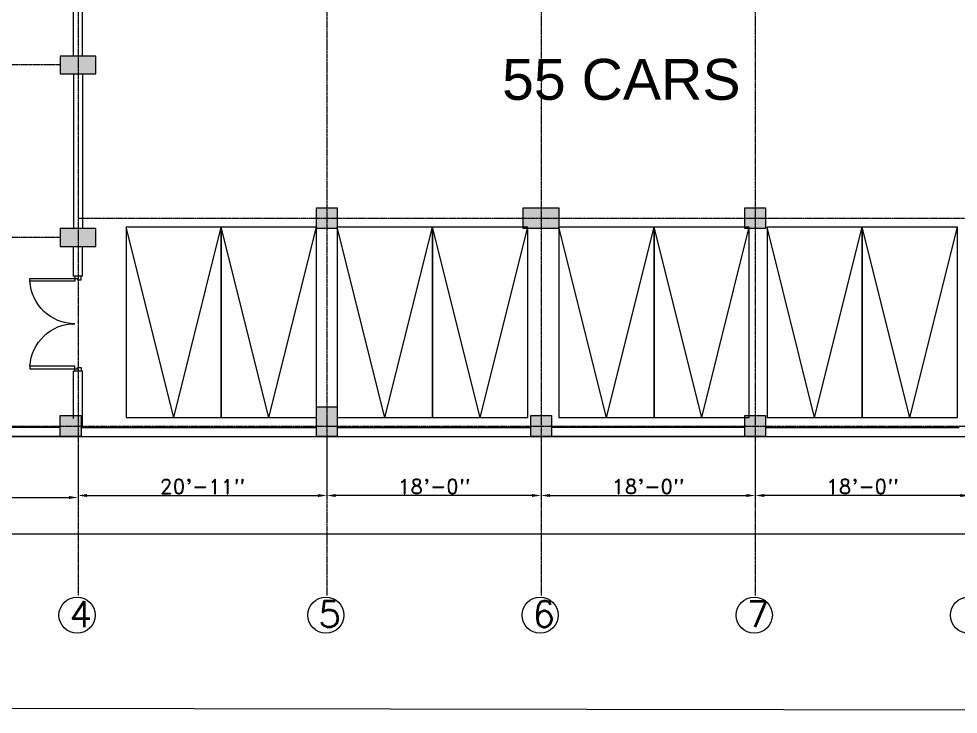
# Model space of a CAD drawing. Header units: inches. Extents: x -110725 to 51121, y 8404 to 44825.
# Drawn here: x -57237 to -56289, y 20283 to 20985 of the extents above; entities that cross this region are included whole.
import ezdxf

# ---------------------------------------------------------------- set-up
doc = ezdxf.new("R2010")
doc.units = ezdxf.units.IN
doc.header["$LTSCALE"] = 0.1
doc.header["$MEASUREMENT"] = 0
doc.linetypes.add('CENTER', pattern=[2, 1.25, -0.25, 0.25, -0.25])
doc.layers.get('0').update_dxf_attribs({"color": 1, "lineweight": 0})
doc.layers.get('Defpoints').update_dxf_attribs({"lineweight": 0})
for name, color, linetype in [('building', 6, 'Continuous'), ('Column Hatch', 7, 'Continuous'), ('COLUMNS', 200, 'Continuous'), ('GF', 1, 'Continuous'), ('GFT', 4, 'Continuous')]:
    doc.layers.add(name, color=color, linetype=linetype)
for name, color, linetype, lineweight in [('CAR', 4, 'Continuous', 0), ('dim', 252, 'Continuous', 0), ('DOOR', 32, 'Continuous', 0), ('GRID', 8, 'CENTER', 0), ('terj block plan', 30, 'Continuous', 0), ('TEXT', 3, 'Continuous', 0)]:
    doc.layers.add(name, color=color, linetype=linetype, lineweight=lineweight)
doc.styles.add('ATIF', font='arial.ttf')
doc.styles.add('ROMAND', font='romand.shx')
doc.dimstyles.new('DIM', dxfattribs={"dimtxt": 15, "dimasz": 9, "dimexe": 0.25, "dimexo": 3, "dimgap": 0.125, "dimtad": 1, "dimdec": 3, "dimzin": 3, "dimdsep": 46, "dimlunit": 4, "dimtxsty": 'ROMAND', "dimcen": 0.125, "dimaunit": 1, "dimadec": 0, "dimazin": 0, "dimtfac": 0.75, "dimtdec": 3, "dimtix": 1, "dimtofl": 0, "dimtmove": 2, "dimatfit": 3, "dimfxl": 1, "dimtolj": 1, "dimtzin": 3, "dimarcsym": 1})

# ---------------------------------------------------------------- blocks, each defined once
blk = doc.blocks.new('*D2922')
at = {"layer": 'Defpoints', "color": 0, "transparency": 16777216}
for p in [(-57422.87, 20557.53), (-57176.87, 20557.53), (-57176.87, 20501.96)]:
    blk.add_point(p, dxfattribs=at)
at = {"layer": 'dim', "color": 0, "lineweight": -2, "transparency": 16777216}
for p, q in [((-57422.87, 20554.53), (-57422.87, 20501.71)), ((-57176.87, 20554.53), (-57176.87, 20501.71)), ((-57413.87, 20501.96), (-57185.87, 20501.96))]:
    blk.add_line(p, q, dxfattribs=at)
at = {"layer": 'dim', "color": 0, "transparency": 16777216}
for points in [[(-57413.87, 20503.46), (-57413.87, 20500.46), (-57422.87, 20501.96)], [(-57185.87, 20503.46), (-57185.87, 20500.46), (-57176.87, 20501.96)]]:
    blk.add_solid(points, dxfattribs=at)
at = {"layer": 'dim', "color": 0, "transparency": 16777216, "insert": (-57299.87, 20511.02), "char_height": 15, "attachment_point": 5, "style": 'ROMAND'}
blk.add_mtext('\\A1;20\'-6"', dxfattribs=at)
blk = doc.blocks.new('*D2923')
at = {"layer": 'Defpoints', "color": 0, "transparency": 16777216}
for p in [(-57176.87, 20557.53), (-56925.87, 20557.53), (-56925.87, 20503.96)]:
    blk.add_point(p, dxfattribs=at)
at = {"layer": 'dim', "color": 0, "lineweight": -2, "transparency": 16777216}
for p, q in [((-57176.87, 20554.53), (-57176.87, 20503.71)), ((-56925.87, 20554.53), (-56925.87, 20503.71)), ((-57167.87, 20503.96), (-56934.87, 20503.96))]:
    blk.add_line(p, q, dxfattribs=at)
at = {"layer": 'dim', "color": 0, "transparency": 16777216}
for points in [[(-57167.87, 20505.46), (-57167.87, 20502.46), (-57176.87, 20503.96)], [(-56934.87, 20505.46), (-56934.87, 20502.46), (-56925.87, 20503.96)]]:
    blk.add_solid(points, dxfattribs=at)
at = {"layer": 'dim', "color": 0, "transparency": 16777216, "insert": (-57051.37, 20513.02), "char_height": 15, "attachment_point": 5, "style": 'ROMAND'}
blk.add_mtext('\\A1;20\'-11"', dxfattribs=at)
blk = doc.blocks.new('*D2924')
at = {"layer": 'Defpoints', "color": 0, "transparency": 16777216}
for p in [(-56925.87, 20557.53), (-56709.87, 20557.53), (-56925.87, 20503.96)]:
    blk.add_point(p, dxfattribs=at)
at = {"layer": 'dim', "color": 0, "lineweight": -2, "transparency": 16777216}
for p, q in [((-56925.87, 20554.53), (-56925.87, 20503.71)), ((-56709.87, 20554.53), (-56709.87, 20503.71)), ((-56718.87, 20503.96), (-56916.87, 20503.96))]:
    blk.add_line(p, q, dxfattribs=at)
at = {"layer": 'dim', "color": 0, "transparency": 16777216}
for points in [[(-56916.87, 20505.46), (-56916.87, 20502.46), (-56925.87, 20503.96)], [(-56718.87, 20505.46), (-56718.87, 20502.46), (-56709.87, 20503.96)]]:
    blk.add_solid(points, dxfattribs=at)
at = {"layer": 'dim', "color": 0, "transparency": 16777216, "insert": (-56817.87, 20513.02), "char_height": 15, "attachment_point": 5, "style": 'ROMAND'}
blk.add_mtext('\\A1;18\'-0"', dxfattribs=at)
blk = doc.blocks.new('*D2925')
at = {"layer": 'Defpoints', "color": 0, "transparency": 16777216}
for p in [(-56709.87, 20557.53), (-56493.87, 20557.53), (-56493.87, 20503.96)]:
    blk.add_point(p, dxfattribs=at)
at = {"layer": 'dim', "color": 0, "lineweight": -2, "transparency": 16777216}
for p, q in [((-56709.87, 20554.53), (-56709.87, 20503.71)), ((-56493.87, 20554.53), (-56493.87, 20503.71)), ((-56700.87, 20503.96), (-56502.87, 20503.96))]:
    blk.add_line(p, q, dxfattribs=at)
at = {"layer": 'dim', "color": 0, "transparency": 16777216}
for points in [[(-56700.87, 20505.46), (-56700.87, 20502.46), (-56709.87, 20503.96)], [(-56502.87, 20505.46), (-56502.87, 20502.46), (-56493.87, 20503.96)]]:
    blk.add_solid(points, dxfattribs=at)
at = {"layer": 'dim', "color": 0, "transparency": 16777216, "insert": (-56601.87, 20513.02), "char_height": 15, "attachment_point": 5, "style": 'ROMAND'}
blk.add_mtext('\\A1;18\'-0"', dxfattribs=at)
blk = doc.blocks.new('*D2927')
at = {"layer": 'Defpoints', "color": 0, "transparency": 16777216}
for p in [(-56493.87, 20557.53), (-56277.87, 20557.53), (-56493.87, 20503.96)]:
    blk.add_point(p, dxfattribs=at)
at = {"layer": 'dim', "color": 0, "lineweight": -2, "transparency": 16777216}
for p, q in [((-56493.87, 20554.53), (-56493.87, 20503.71)), ((-56277.87, 20554.53), (-56277.87, 20503.71)), ((-56286.87, 20503.96), (-56484.87, 20503.96))]:
    blk.add_line(p, q, dxfattribs=at)
at = {"layer": 'dim', "color": 0, "transparency": 16777216}
for points in [[(-56484.87, 20505.46), (-56484.87, 20502.46), (-56493.87, 20503.96)], [(-56286.87, 20505.46), (-56286.87, 20502.46), (-56277.87, 20503.96)]]:
    blk.add_solid(points, dxfattribs=at)
at = {"layer": 'dim', "color": 0, "transparency": 16777216, "insert": (-56385.87, 20513.02), "char_height": 15, "attachment_point": 5, "style": 'ROMAND'}
blk.add_mtext('\\A1;18\'-0"', dxfattribs=at)
blk = doc.blocks.new('*D2946')
at = {"layer": 'Defpoints', "color": 0, "transparency": 16777216}
for p in [(-54342.24, 20565.4), (-57887.87, 20489.96), (-54342.24, 20465.21)]:
    blk.add_point(p, dxfattribs=at)
at = {"layer": 'dim', "color": 0, "lineweight": -2, "transparency": 16777216}
for p, q in [((-54342.24, 20562.4), (-54342.24, 20464.96)), ((-57887.87, 20486.96), (-57887.87, 20464.96)), ((-57878.87, 20465.21), (-54351.24, 20465.21))]:
    blk.add_line(p, q, dxfattribs=at)
at = {"layer": 'dim', "color": 0, "transparency": 16777216}
for points in [[(-57878.87, 20466.71), (-57878.87, 20463.71), (-57887.87, 20465.21)], [(-54351.24, 20466.71), (-54351.24, 20463.71), (-54342.24, 20465.21)]]:
    blk.add_solid(points, dxfattribs=at)
at = {"layer": 'dim', "color": 0, "transparency": 16777216, "insert": (-56115.06, 20478.46), "char_height": 15, "attachment_point": 5, "style": 'ROMAND'}
blk.add_mtext('\\A1;295\'-5{\\H0.75x;\\S5/8;}"', dxfattribs=at)
blk = doc.blocks.new('D5')
for p, q in [((-55.5, 28.85), (-55.5, 1.85)), ((-54, 28.85), (-55.5, 28.85)), ((-54, 1.85), (-54, 28.85)), ((-3, 1.85), (-3, 28.85)), ((-3, 28.85), (-1.5, 28.85)), ((-1.5, 28.85), (-1.5, 1.85)), ((-57, 1.88), (-55.5, 1.88)), ((-57, -1.88), (-57, 1.88)), ((-55.5, 1.88), (-55.5, 0.38)), ((-55.5, 1.85), (-54, 1.85)), ((-55.5, 0.38), (-54.75, 0.38)), ((-54.75, 0.38), (-54.75, -1.88)), ((-1.5, 1.85), (-3, 1.85)), ((-1.5, 0.38), (-2.25, 0.38)), ((-2.25, 0.38), (-2.25, -1.88)), ((-1.5, 1.88), (-1.5, 0.38)), ((0, 1.88), (-1.5, 1.88)), ((0, -1.88), (0, 1.88)), ((-54.75, -1.88), (-57, -1.88)), ((-2.25, -1.88), (0, -1.88))]:
    blk.add_line(p, q)
for centre, start, end in [((-55.5, 1.88), 0, 86.8153), ((-1.5, 1.88), 93.1847, 180)]:
    blk.add_arc(centre, 27, start, end)

msp = doc.modelspace()

# ---------------------------------------------------------------- hatches: boundary and pattern name
at = {"layer": 'Column Hatch'}
for points in [[(-57158.86658, 20947.2792), (-57194.86658, 20947.2792), (-57194.86658, 20929.2792), (-57158.86658, 20929.2792)], [(-56915.37263, 20794.26943), (-56936.37263, 20794.26943), (-56936.37263, 20773.26943), (-56915.37263, 20773.26943)], [(-56691.86658, 20794.2792), (-56727.86658, 20794.2792), (-56727.86658, 20773.2792), (-56691.86658, 20773.2792)], [(-56483.36658, 20794.2792), (-56504.36658, 20794.2792), (-56504.36658, 20773.2792), (-56483.36658, 20773.2792)], [(-57158.86658, 20773.2792), (-57194.86658, 20773.2792), (-57194.86658, 20755.2792), (-57158.86658, 20755.2792)], [(-56915.36658, 20593.53135), (-56936.36658, 20593.53135), (-56936.36658, 20563.53135), (-56915.36658, 20563.53135)], [(-57194.86658, 20584.53135), (-57173.86658, 20584.53135), (-57173.86658, 20563.53135), (-57194.86658, 20563.53135)], [(-56699.36658, 20584.53135), (-56720.36658, 20584.53135), (-56720.36658, 20563.53135), (-56699.36658, 20563.53135)], [(-56483.36658, 20584.53135), (-56504.36658, 20584.53135), (-56504.36658, 20563.53135), (-56483.36658, 20563.53135)]]:
    msp.add_hatch(color=256, dxfattribs=at).paths.add_polyline_path(points)

# ---------------------------------------------------------------- linework, layer by layer
at = {"layer": 'building', "linetype": 'Continuous', "elevation": 1.07221}
msp.add_lwpolyline([(-67290.79351, 20306.54046), (-67349.00061, 20691.55207), (-67353.35831, 20787.09078), (-63899.11011, 26306.46684), (-63590.83053, 26390.86365), (-57533.64826, 22826.982), (-53931.72373, 20595.17907), (-53992.32589, 20283.36427), (-67290.79351, 20306.54046)], dxfattribs=at)
at = {"layer": 'CAR', "linetype": 'Continuous'}
for p, q in [((-57080.37263, 20582.48577, 1.07221), (-57128.37263, 20774.48577, 1.07221)), ((-57080.37263, 20582.48577, 1.07221), (-57032.37263, 20774.48577, 1.07221)), ((-56984.37263, 20582.48577, 1.07221), (-57032.37263, 20774.48577, 1.07221)), ((-56984.37263, 20582.48577, 1.07221), (-56936.37263, 20774.48577, 1.07221)), ((-56867.37263, 20582.48577, 1.07221), (-56915.37263, 20774.48577, 1.07221)), ((-56867.37263, 20582.48577, 1.07221), (-56819.37263, 20774.48577, 1.07221)), ((-56771.37263, 20582.48577, 1.07221), (-56819.37263, 20774.48577, 1.07221)), ((-56771.37263, 20582.48577, 1.07221), (-56723.37263, 20774.48577, 1.07221)), ((-56643.86658, 20582.48577, 1.07221), (-56691.86658, 20774.48577, 1.07221)), ((-56643.86658, 20582.48577, 1.07221), (-56595.86658, 20774.48577, 1.07221)), ((-56547.86658, 20582.48577, 1.07221), (-56595.86658, 20774.48577, 1.07221)), ((-56547.86658, 20582.48577, 1.07221), (-56499.86658, 20774.48577, 1.07221)), ((-56433.98862, 20582.48577, 1.07221), (-56481.98862, 20774.48577, 1.07221)), ((-56433.98862, 20582.48577, 1.07221), (-56385.98862, 20774.48577, 1.07221)), ((-56337.98862, 20582.48577, 1.07221), (-56385.98862, 20774.48577, 1.07221)), ((-56337.98862, 20582.48577, 1.07221), (-56289.98862, 20774.48577, 1.07221))]:
    msp.add_line(p, q, dxfattribs=at)
at = {"layer": 'CAR', "linetype": 'Continuous', "elevation": 1.07221}
for points in [[(-57128.37263, 20582.48577), (-57032.37263, 20582.48577), (-57032.37263, 20774.48577), (-57128.37263, 20774.48577)], [(-57032.37263, 20582.48577), (-56936.37263, 20582.48577), (-56936.37263, 20774.48577), (-57032.37263, 20774.48577)], [(-56915.37263, 20582.48577), (-56819.37263, 20582.48577), (-56819.37263, 20774.48577), (-56915.37263, 20774.48577)], [(-56819.37263, 20582.48577), (-56723.37263, 20582.48577), (-56723.37263, 20774.48577), (-56819.37263, 20774.48577)], [(-56691.86658, 20582.48577), (-56595.86658, 20582.48577), (-56595.86658, 20774.48577), (-56691.86658, 20774.48577)], [(-56595.86658, 20582.48577), (-56499.86658, 20582.48577), (-56499.86658, 20774.48577), (-56595.86658, 20774.48577)], [(-56481.98862, 20582.48577), (-56385.98862, 20582.48577), (-56385.98862, 20774.48577), (-56481.98862, 20774.48577)], [(-56385.98862, 20582.48577), (-56289.98862, 20582.48577), (-56289.98862, 20774.48577), (-56385.98862, 20774.48577)]]:
    msp.add_lwpolyline(points, close=True, dxfattribs=at)
at = {"layer": 'COLUMNS', "elevation": 1.07221}
for points in [[(-57194.86658, 20929.2792), (-57158.86658, 20929.2792), (-57158.86658, 20947.2792), (-57194.86658, 20947.2792)], [(-56936.37263, 20794.26943), (-56915.37263, 20794.26943), (-56915.37263, 20773.26943), (-56936.37263, 20773.26943)], [(-56727.86658, 20794.2792), (-56691.86658, 20794.2792), (-56691.86658, 20773.2792), (-56727.86658, 20773.2792)], [(-56504.36658, 20794.2792), (-56483.36658, 20794.2792), (-56483.36658, 20773.2792), (-56504.36658, 20773.2792)], [(-57194.86658, 20755.2792), (-57158.86658, 20755.2792), (-57158.86658, 20773.2792), (-57194.86658, 20773.2792)], [(-56936.36658, 20593.53135), (-56915.36658, 20593.53135), (-56915.36658, 20563.53135), (-56936.36658, 20563.53135)], [(-57194.86658, 20584.53135), (-57173.86658, 20584.53135), (-57173.86658, 20563.53135), (-57194.86658, 20563.53135)], [(-56720.36658, 20584.53135), (-56699.36658, 20584.53135), (-56699.36658, 20563.53135), (-56720.36658, 20563.53135)], [(-56504.36658, 20584.53135), (-56483.36658, 20584.53135), (-56483.36658, 20563.53135), (-56504.36658, 20563.53135)]]:
    msp.add_lwpolyline(points, close=True, dxfattribs=at)
at = {"layer": 'GF'}
for p, q in [((-57181.36658, 20947.2792, 1.07221), (-57181.36658, 21103.2792, 1.07221)), ((-57172.36658, 20947.2792, 1.07221), (-57172.36658, 21103.2792, 1.07221)), ((-57181.36658, 20929.2792, 1.07221), (-57181.36658, 20773.2792, 1.07221)), ((-57172.36658, 20929.2792, 1.07221), (-57172.36658, 20773.2792, 1.07221)), ((-57181.36658, 20725.2792, 1.07221), (-57181.36658, 20755.2792, 1.07221)), ((-57172.36658, 20725.2792, 1.07221), (-57172.36658, 20755.2792, 1.07221)), ((-57172.36658, 20725.2792, 1.07221), (-57181.36658, 20725.2792, 1.07221)), ((-57181.36658, 20581.53135, 1.07221), (-57181.36658, 20629.2792, 1.07221)), ((-57172.36658, 20629.2792, 1.07221), (-57181.36658, 20629.2792, 1.07221)), ((-57172.36658, 20572.53135, 1.07221), (-57172.36658, 20629.2792, 1.07221)), ((-57194.86658, 20572.53135, 1.07221), (-57412.36658, 20572.53135, 1.07221)), ((-57173.86658, 20572.53135, 1.07221), (-56936.36658, 20572.53135, 1.07221)), ((-56915.36658, 20572.53135, 1.07221), (-56720.36658, 20572.53135, 1.07221)), ((-56504.36658, 20572.53135, 1.07221), (-56699.36658, 20572.53135, 1.07221)), ((-56483.36658, 20572.53135, 1.07221), (-56288.36658, 20572.53135, 1.07221)), ((-57194.86658, 20563.53135, 1.07221), (-57412.36658, 20563.53135, 1.07221)), ((-57173.86658, 20563.53135, 1.07221), (-56936.36658, 20563.53135, 1.07221)), ((-56915.36658, 20563.53135, 1.07221), (-56720.36658, 20563.53135, 1.07221)), ((-56504.36658, 20563.53135, 1.07221), (-56699.36658, 20563.53135, 1.07221)), ((-56483.36658, 20563.53135, 1.07221), (-56288.36658, 20563.53135, 1.07221))]:
    msp.add_line(p, q, dxfattribs=at)
at = {"layer": 'GFT'}
for centre in [(-57177.86661, 20383.252, 1.07221), (-56926.86658, 20383.252, 1.07221), (-56710.86658, 20383.252, 1.07221), (-56494.86658, 20383.252, 1.07221), (-56278.86658, 20383.252, 1.07221)]:
    msp.add_circle(centre, 18.23575, dxfattribs=at)
at = {"layer": 'GRID'}
for p, q in [((-57176.86658, 22464.92389, 1.07221), (-57176.86658, 20403.03634, 1.07221)), ((-56925.86658, 21358.53135, 1.07221), (-56925.86658, 20403.03634, 1.07221)), ((-56709.86658, 21184.53135, 1.07221), (-56709.86658, 20403.03634, 1.07221)), ((-56493.86658, 21184.53135, 1.07221), (-56493.86658, 20403.03634, 1.07221)), ((-57194.86658, 20938.2792, 1.07221), (-58293.42803, 20938.2792, 1.07221)), ((-57176.86658, 20783.7792, 1.07221), (-54599.51379, 20783.7792, 1.07221)), ((-57194.86658, 20764.2792, 1.07221), (-58293.42803, 20764.2792, 1.07221)), ((-58325.74297, 20574.03135, 1.07221), (-54599.38879, 20574.03135, 1.07221))]:
    msp.add_line(p, q, dxfattribs=at)
at = {"layer": 'terj block plan', "linetype": 'Continuous', "elevation": 1.07221}
msp.add_lwpolyline([(-57901.36658, 20563.53135), (-54331.7441, 20563.53135), (-54290.97679, 20563.53135, 0.732820308), (-54248.47689, 20698.07354), (-56853.5188, 22309.44548), (-57011.80133, 22052.13108), (-57172.36658, 22151.43396), (-57172.36658, 22313.7792), (-57211.36658, 22313.7792), (-57211.36658, 22318.2792), (-57810.61658, 22318.2792), (-57810.61658, 22313.7792), (-57901.36658, 22313.7792), (-57901.36658, 22156.2792), (-57982.35993, 22156.2792, 0.999961782), (-57982.36658, 21982.2792), (-57982.36658, 21725.7792), (-58036.36658, 21725.7792), (-58036.36658, 21368.7792), (-57982.36658, 21368.7792), (-57982.37323, 21112.2792, 0.999923566), (-57982.35993, 20938.2792), (-57901.36658, 20938.2792), (-57901.36658, 20755.2792)], format="xyb", close=True, dxfattribs=at)

# ---------------------------------------------------------------- block references
at = {"layer": 'DOOR', "linetype": 'Continuous', "xscale": -1.684210526315789, "yscale": 1.684210526315789, "zscale": 1.684210526315789, "rotation": 90.00000000003469}
msp.add_blockref('D5', (-57176.86658, 20629.2792, 1.07221), dxfattribs=at)

# ---------------------------------------------------------------- texts
at = {"layer": 'GFT', "char_height": 26.4, "attachment_point": 1, "style": 'ROMAND'}
for s, insert in [('{\\Fsimplex|c0;4}', (-57185.41906, 20397.53266, 1.07221)), ('{\\Fsimplex|c0;5}', (-56934.41902, 20397.53266, 1.07221)), ('{\\Fsimplex|c0;6}', (-56718.41902, 20397.53266, 1.07221)), ('{\\Fsimplex|c0;7}', (-56502.35201, 20397.53254, 1.07221))]:
    msp.add_mtext_dynamic_manual_height_columns(s, width=45.4062311, gutter_width=101.66862, heights=[0], dxfattribs=dict(at, insert=insert))
at = {"layer": 'TEXT', "lineweight": 25, "style": 'ATIF'}
msp.add_text('55 CARS', height=41.313493, dxfattribs=at).set_placement((-56749.21299, 20903.10756, -3017.94547))

# ---------------------------------------------------------------- dimensions: what is measured, and where the dimension line sits
at = {"layer": 'dim'}
for base, p1, p2, picture, middle in [((-54342.2441, 20465.20991, 1.07221), (-57887.86658, 20489.96423, 1.07221), (-54342.2441, 20565.40259, 1.07221), '*D2946', (-56115.05534, 20478.45991, 1.07221)), ((-57176.86658, 20501.96423, 1.07221), (-57422.86658, 20557.53135, 1.07221), (-57176.86658, 20557.53135, 1.07221), '*D2922', (-57299.86658, 20511.0178, 1.07221)), ((-56925.86658, 20503.96423, 1.07221), (-57176.86658, 20557.53135, 1.07221), (-56925.86658, 20557.53135, 1.07221), '*D2923', (-57051.36658, 20513.0178, 1.07221)), ((-56493.86658, 20503.96423, 1.07221), (-56709.86658, 20557.53135, 1.07221), (-56493.86658, 20557.53135, 1.07221), '*D2925', (-56601.86658, 20513.0178, 1.07221))]:
    dim = msp.add_linear_dim(base=base, p1=p1, p2=p2, dimstyle='DIM', dxfattribs=at)
    dim.commit()
    dim.dimension.update_dxf_attribs({"geometry": picture, "text_midpoint": middle})
for base, p1, p2, picture, middle in [((-56925.86658, 20503.96423, 1.07221), (-56709.86658, 20557.53135, 1.07221), (-56925.86658, 20557.53135, 1.07221), '*D2924', (-56817.86658, 20513.0178, 1.07221)), ((-56493.86658, 20503.96423, 1.07221), (-56277.86658, 20557.53135, 1.07221), (-56493.86658, 20557.53135, 1.07221), '*D2927', (-56385.86658, 20513.0178, 1.07221))]:
    dim = msp.add_linear_dim(base=base, p1=p1, p2=p2, angle=180, dimstyle='DIM', dxfattribs=at)
    dim.commit()
    dim.dimension.update_dxf_attribs({"geometry": picture, "text_midpoint": middle})

doc.saveas('drawing.dxf')
